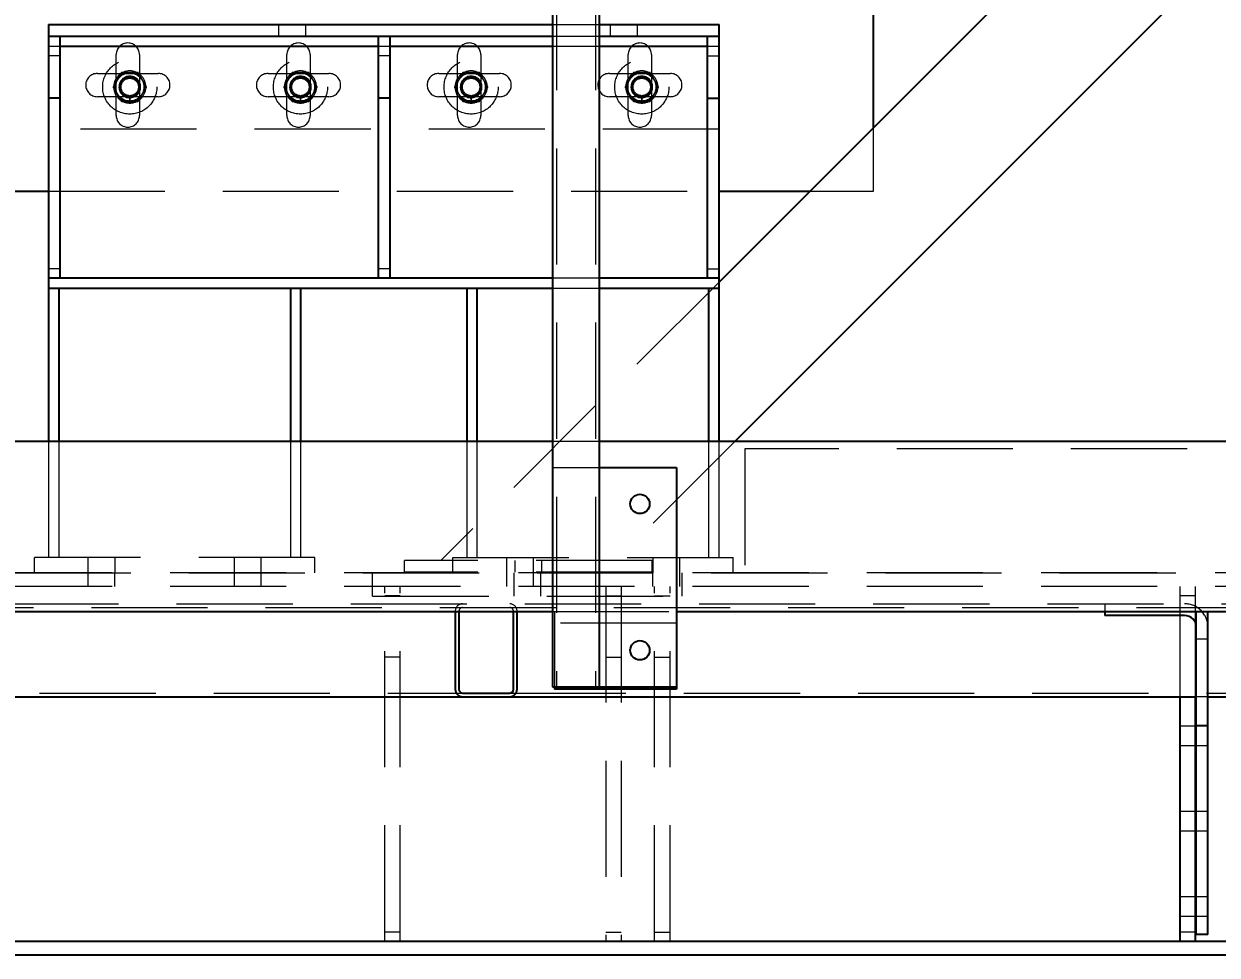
# Model space of a CAD drawing. Header units: millimetres. Extents: x 1293 to 41893, y 1011 to 26911.
# Drawn here: x 8684 to 9336, y 6143 to 6652 of the extents above; entities that cross this region are included whole.
import ezdxf

# ---------------------------------------------------------------- set-up
doc = ezdxf.new("R2010")
doc.units = ezdxf.units.MM
doc.header["$LTSCALE"] = 50
doc.linetypes.add('HIDDEN', pattern=[1.905, 1.27, -0.635])
doc.layers.add('CAPA_1', color=7, linetype='Continuous')
doc.layers.add('STRUC', color=4, linetype='Continuous')
doc.styles.add('SLDTEXTSTYLE0', font='TXT', dxfattribs={"width": 0.75})
doc.dimstyles.new('SLDDIMSTYLE0', dxfattribs={"dimtxt": 100, "dimasz": 100, "dimexe": 0, "dimexo": 0.0625, "dimgap": 25, "dimtad": 2, "dimdec": 0, "dimlfac": 1.5, "dimrnd": 1e-09, "dimzin": 12, "dimdsep": 46, "dimtxsty": 'SLDTEXTSTYLE0', "dimsah": 1, "dimcen": 0.09, "dimadec": 0, "dimazin": 3, "dimtfac": 1, "dimtdec": 0, "dimtofl": 0, "dimtmove": 0, "dimatfit": 3, "dimfxl": 1, "dimfrac": 2, "dimtolj": 1, "dimtzin": 12, "dimarcsym": 0})
doc.dimstyles.new('SLDDIMSTYLE1', dxfattribs={"dimtxt": 100, "dimasz": 100, "dimexe": 0, "dimexo": 0.0625, "dimgap": 25, "dimtad": 2, "dimdec": 4, "dimlfac": 75, "dimzin": 12, "dimdsep": 46, "dimtxsty": 'SLDTEXTSTYLE0', "dimsah": 1, "dimcen": 0.09, "dimadec": 0, "dimazin": 3, "dimtfac": 1, "dimtdec": 0, "dimtofl": 0, "dimtmove": 0, "dimatfit": 3, "dimfxl": 1, "dimfrac": 2, "dimtolj": 1, "dimtzin": 12, "dimarcsym": 0})

# ---------------------------------------------------------------- blocks, each defined once
blk = doc.blocks.new('_D_3')
at = {"layer": 'CAPA_1', "transparency": 16777216}
blk.add_arc((9899.27, 4708.49), 5214.32, 0, 13, dxfattribs=at)
for points in [[(14979.94, 5881.46), (14986.48, 5780.49), (15016.52, 5787.13)], [(15113.58, 4708.49), (15128.01, 4808.64), (15097.24, 4808.34)]]:
    blk.add_solid(points, dxfattribs=at)
at = {"layer": 'CAPA_1', "transparency": 16777216, "insert": (15196.76, 5413.27), "char_height": 100, "attachment_point": 1, "rotation": 276.5, "style": 'SLDTEXTSTYLE0'}
blk.add_mtext('13°', dxfattribs=at)
blk = doc.blocks.new('_D_15')
at = {"layer": 'CAPA_1', "transparency": 16777216}
for p, q in [((6530.12, 8742.38), (6530.12, 9415.65)), ((16745.16, 6492), (16745.16, 9415.65)), ((6530.12, 9365.65), (16745.16, 9365.65))]:
    blk.add_line(p, q, dxfattribs=at)
for points in [[(6530.12, 9365.65), (6630.12, 9350.26), (6630.12, 9381.03)], [(16745.16, 9365.65), (16645.16, 9381.03), (16645.16, 9350.26)]]:
    blk.add_solid(points, dxfattribs=at)
at = {"layer": 'CAPA_1', "transparency": 16777216, "insert": (11452.92, 9494.55), "char_height": 100, "attachment_point": 1, "style": 'SLDTEXTSTYLE0'}
blk.add_mtext('15323', dxfattribs=at)

msp = doc.modelspace()

# ---------------------------------------------------------------- linework, layer by layer
at = {"color": 7, "linetype": 'Continuous', "lineweight": 25}
for p, q in [((8972.7458163, 7060.1262403), (8972.7458163, 6289.4929069)), ((8998.1458163, 7060.1262403), (8998.1458163, 6289.4929069)), ((9246.4787837, 6693.4595736), (9063.7688163, 6510.7496063)), ((9342.2681823, 6693.4595736), (9072.6015156, 6423.7929069)), ((9148.215483, 6595.1962729), (9148.215483, 6662.1602403)), ((8697.1021497, 6651.4935736), (8697.1021497, 6423.7929069)), ((8697.1021497, 6651.4935736), (8972.7458163, 6651.4935736)), ((8998.1458163, 6651.4935736), (9063.7688163, 6651.4935736)), ((9063.7688163, 6423.7929069), (9063.7688163, 6651.4935736)), ((8697.1021497, 6645.1435736), (8972.7458163, 6645.1435736)), ((8703.4521497, 6512.8942403), (8703.4521497, 6645.1435736)), ((8877.2728163, 6645.1435736), (8877.2728163, 6512.8942403)), ((8883.6228163, 6645.1435736), (8883.6228163, 6512.8942403)), ((8998.1458163, 6645.1435736), (9063.7688163, 6645.1435736)), ((9057.4188163, 6512.8942403), (9057.4188163, 6645.1435736)), ((8877.2728163, 6639.5555736), (8703.4521497, 6639.5555736)), ((8972.7458163, 6639.5555736), (8883.6228163, 6639.5555736)), ((9057.4188163, 6639.5555736), (8998.1458163, 6639.5555736)), ((8703.4521497, 6611.2769069), (8697.1021497, 6611.2769069)), ((8883.6228163, 6611.2769069), (8877.2728163, 6611.2769069)), ((9057.4188163, 6611.2769069), (9063.7688163, 6611.2769069)), ((8673.793483, 6560.5602403), (8697.1021497, 6560.5602403)), ((9063.7688163, 6560.5602403), (9113.5794504, 6560.5602403)), ((8972.7458163, 6512.8942403), (8697.1021497, 6512.8942403)), ((9063.7688163, 6512.8942403), (8998.1458163, 6512.8942403)), ((8972.7458163, 6507.3062403), (8697.1021497, 6507.3062403)), ((8702.6901497, 6507.3062403), (8702.6901497, 6423.7929069)), ((8829.351483, 6507.3062403), (8829.351483, 6423.7929069)), ((8834.939483, 6507.3062403), (8834.939483, 6423.7929069)), ((8925.931483, 6423.7929069), (8925.931483, 6507.3062403)), ((8931.519483, 6423.7929069), (8931.519483, 6507.3062403)), ((9063.7688163, 6507.3062403), (8998.1458163, 6507.3062403)), ((9058.1808163, 6423.7929069), (9058.1808163, 6507.3062403)), ((7648.4101497, 6423.7929069), (8972.7458163, 6423.7929069)), ((8998.1458163, 6423.7929069), (10322.481483, 6423.7929069)), ((8998.1458163, 6409.4929069), (9040.4791497, 6409.4929069)), ((9040.4791497, 6409.4929069), (9040.4791497, 6288.3262403)), ((7690.743483, 6330.6595736), (8972.7458163, 6330.6595736)), ((8919.4601497, 6330.6595736), (8919.4601497, 6288.1569069)), ((8921.4921497, 6330.6595736), (8921.4921497, 6288.1569069)), ((8951.2948163, 6288.1569069), (8951.2948163, 6330.6595736)), ((8953.3268163, 6288.1569069), (8953.3268163, 6330.6595736)), ((9040.4791497, 6330.6595736), (10280.1481497, 6330.6595736)), ((9274.7101497, 6330.6595736), (9274.7101497, 6328.5429069)), ((9324.7101497, 6154.0929069), (9324.7101497, 6330.6595736)), ((9331.0601497, 6154.0929069), (9331.0601497, 6330.6595736)), ((9318.3601497, 6328.5429069), (9274.7101497, 6328.5429069)), ((8597.7268163, 6284.0929069), (9324.7101497, 6284.0929069)), ((8923.5241497, 6286.1249069), (8949.2628163, 6286.1249069)), ((8972.7458163, 6289.4929069), (9040.4791497, 6289.4929069)), ((8973.812483, 6289.4929069), (8973.812483, 6288.3262403)), ((9040.4791497, 6288.3262403), (8973.812483, 6288.3262403)), ((9331.0601497, 6284.0929069), (10058.043483, 6284.0929069)), ((9331.0601497, 6268.2262403), (9324.7101497, 6268.2262403)), ((9331.0601497, 6154.0929069), (9324.7101497, 6154.0929069))]:
    msp.add_line(p, q, dxfattribs=at)
at = {"color": 1, "linetype": 'HIDDEN', "lineweight": 18}
for p, q in [((8974.7778163, 7060.1262403), (8974.7778163, 6289.4929069)), ((8996.1138163, 7060.1262403), (8996.1138163, 6289.4929069)), ((8823.0271497, 6645.1435736), (8823.0271497, 6651.4935736)), ((8837.8438163, 6645.1435736), (8837.8438163, 6651.4935736)), ((8972.7458163, 6651.4935736), (8998.1458163, 6651.4935736)), ((9004.360483, 6645.1435736), (9004.360483, 6651.4935736)), ((9019.1771497, 6645.1435736), (9019.1771497, 6651.4935736)), ((8972.7458163, 6645.1435736), (8998.1458163, 6645.1435736)), ((8703.4521497, 6639.5555736), (8697.1021497, 6639.5555736)), ((8883.6228163, 6639.5555736), (8877.2728163, 6639.5555736)), ((8998.1458163, 6639.5555736), (8972.7458163, 6639.5555736)), ((9063.7688163, 6639.5555736), (9057.4188163, 6639.5555736)), ((8703.4521497, 6634.4755736), (8697.1021497, 6634.4755736)), ((8734.085483, 6601.8102403), (8734.085483, 6635.1435736)), ((8746.785483, 6635.1435736), (8746.785483, 6601.8102403)), ((8827.4188163, 6601.8102403), (8827.4188163, 6635.1435736)), ((8840.1188163, 6635.1435736), (8840.1188163, 6601.8102403)), ((8883.6228163, 6634.4755736), (8877.2728163, 6634.4755736)), ((8920.7521497, 6601.8102403), (8920.7521497, 6635.1435736)), ((8933.4521497, 6635.1435736), (8933.4521497, 6601.8102403)), ((9014.085483, 6601.8102403), (9014.085483, 6635.1435736)), ((9026.785483, 6635.1435736), (9026.785483, 6601.8102403)), ((9057.4188163, 6634.4755736), (9063.7688163, 6634.4755736)), ((8723.7688163, 6624.8269069), (8757.1021497, 6624.8269069)), ((8817.1021497, 6624.8269069), (8850.435483, 6624.8269069)), ((8910.435483, 6624.8269069), (8943.7688163, 6624.8269069)), ((9003.7688163, 6624.8269069), (9037.1021497, 6624.8269069)), ((8757.1021497, 6612.1269069), (8723.7688163, 6612.1269069)), ((8741.4938163, 6612.0259069), (8741.4938163, 6608.6259069)), ((8741.5630499, 6608.6261795), (8741.5362783, 6612.0260741)), ((8850.435483, 6612.1269069), (8817.1021497, 6612.1269069)), ((8834.8271497, 6612.0259069), (8834.8271497, 6608.6259069)), ((8834.8963833, 6608.6261795), (8834.8696116, 6612.0260741)), ((8943.7688163, 6612.1269069), (8910.435483, 6612.1269069)), ((8928.160483, 6612.0259069), (8928.160483, 6608.6259069)), ((8928.2297166, 6608.6261795), (8928.2029449, 6612.0260741)), ((9037.1021497, 6612.1269069), (9003.7688163, 6612.1269069)), ((9021.4938163, 6612.0259069), (9021.4938163, 6608.6259069)), ((9021.5630499, 6608.6261795), (9021.5362783, 6612.0260741)), ((9063.7688163, 6594.3435736), (8697.1021497, 6594.3435736)), ((9148.215483, 6560.5602403), (9148.215483, 6595.1962729)), ((8697.1021497, 6560.5602403), (9063.7688163, 6560.5602403)), ((9113.5794504, 6560.5602403), (9148.215483, 6560.5602403)), ((8703.4521497, 6517.9742403), (8697.1021497, 6517.9742403)), ((8883.6228163, 6517.9742403), (8877.2728163, 6517.9742403)), ((8998.1458163, 6512.8942403), (8972.7458163, 6512.8942403)), ((9057.4188163, 6517.9742403), (9063.7688163, 6517.9742403)), ((9063.7688163, 6510.7496063), (8911.5898549, 6358.5706448)), ((8998.1458163, 6507.3062403), (8972.7458163, 6507.3062403)), ((8697.1021497, 6423.7929069), (8697.1021497, 6360.2769069)), ((8702.6901497, 6423.7929069), (8702.6901497, 6360.2769069)), ((8829.351483, 6423.7929069), (8829.351483, 6360.2769069)), ((8834.939483, 6423.7929069), (8834.939483, 6360.2769069)), ((8925.931483, 6360.2769069), (8925.931483, 6423.7929069)), ((8931.519483, 6360.2769069), (8931.519483, 6423.7929069)), ((8972.7458163, 6423.7929069), (8998.1458163, 6423.7929069)), ((9072.6015156, 6423.7929069), (9007.3792535, 6358.5706448)), ((9058.1808163, 6360.2769069), (9058.1808163, 6423.7929069)), ((9063.7688163, 6360.2769069), (9063.7688163, 6423.7929069)), ((8972.7458163, 6409.4929069), (8998.1458163, 6409.4929069)), ((8842.687483, 6360.2769069), (8689.3541497, 6360.2769069)), ((8689.3541497, 6351.8102403), (8689.3541497, 6360.2769069)), ((8718.612483, 6360.2769069), (8718.612483, 6351.8102403)), ((8733.4291497, 6351.8102403), (8733.4291497, 6360.2769069)), ((8798.612483, 6360.2769069), (8798.612483, 6351.8102403)), ((8813.4291497, 6351.8102403), (8813.4291497, 6360.2769069)), ((8842.687483, 6351.8102403), (8842.687483, 6360.2769069)), ((8891.8178876, 6352.2206448), (8891.8178876, 6358.5706448)), ((9027.1512209, 6358.5706448), (8891.8178876, 6358.5706448)), ((8918.183483, 6360.2769069), (9071.5168163, 6360.2769069)), ((8918.183483, 6351.8102403), (8918.183483, 6360.2769069)), ((8947.4418163, 6360.2769069), (8947.4418163, 6351.8102403)), ((8952.0762209, 6358.5706448), (8952.0762209, 6352.2206448)), ((8962.258483, 6351.8102403), (8962.258483, 6360.2769069)), ((8966.8928876, 6352.2206448), (8966.8928876, 6358.5706448)), ((9027.1512209, 6352.2206448), (9027.1512209, 6358.5706448)), ((9027.4418163, 6360.2769069), (9027.4418163, 6351.8102403)), ((9042.258483, 6351.8102403), (9042.258483, 6360.2769069)), ((9071.5168163, 6351.8102403), (9071.5168163, 6360.2769069)), ((7630.743483, 6351.8262403), (10351.0601497, 6351.8262403)), ((9027.1512209, 6352.2206448), (8891.8178876, 6352.2206448)), ((7624.0768163, 6334.8929069), (10351.0601497, 6334.8929069)), ((7672.7601497, 6332.8609069), (10351.0601497, 6332.8609069)), ((8919.4601497, 6330.8289069), (8919.4601497, 6330.6595736)), ((8921.4921497, 6330.8289069), (8921.4921497, 6330.6595736)), ((8951.2948163, 6330.6595736), (8951.2948163, 6330.8289069)), ((8953.3268163, 6330.6595736), (8953.3268163, 6330.8289069)), ((8972.7458163, 6330.6595736), (9040.4791497, 6330.6595736)), ((8973.812483, 6330.6595736), (8973.812483, 6289.4929069)), ((9274.7101497, 6334.8929069), (9274.7101497, 6330.6595736)), ((9040.4791497, 6324.3095736), (8973.812483, 6324.3095736)), ((9324.7101497, 6315.8429069), (9331.0601497, 6315.8429069)), ((8215.929483, 6286.1249069), (8923.5241497, 6286.1249069)), ((8949.2628163, 6286.1249069), (9656.857483, 6286.1249069)), ((9331.0601497, 6284.0929069), (9324.7101497, 6284.0929069)), ((9331.0601497, 6268.0512403), (9324.7101497, 6268.0512403)), ((9324.7101497, 6257.4679069), (9331.0601497, 6257.4679069)), ((9331.0601497, 6221.3845736), (9324.7101497, 6221.3845736)), ((9324.7101497, 6210.8012403), (9331.0601497, 6210.8012403)), ((9331.0601497, 6174.7179069), (9324.7101497, 6174.7179069)), ((9324.7101497, 6164.1345736), (9331.0601497, 6164.1345736))]:
    msp.add_line(p, q, dxfattribs=at)
for centre, radius in [((8741.4938163, 6617.4185736), 14.8166667), ((8834.8271497, 6617.4185736), 14.8166667), ((8928.160483, 6617.4185736), 14.8166667), ((9021.4938163, 6617.4185736), 14.8166667), ((8741.4938163, 6617.4185736), 7.8901787), ((8741.4938163, 6617.4185736), 7.6922355), ((8834.8271497, 6617.4185736), 7.8901787), ((8834.8271497, 6617.4185736), 7.6922355), ((8928.160483, 6617.4185736), 7.8901787), ((8928.160483, 6617.4185736), 7.6922355), ((9021.4938163, 6617.4185736), 7.8901787), ((9021.4938163, 6617.4185736), 7.6922355), ((8741.4938163, 6617.4185736), 5.3763333), ((8741.4938163, 6617.4185736), 5.2916667), ((8741.4938163, 6617.4185736), 4.7625), ((8834.8271497, 6617.4185736), 5.3763333), ((8834.8271497, 6617.4185736), 5.2916667), ((8834.8271497, 6617.4185736), 4.7625), ((8928.160483, 6617.4185736), 5.3763333), ((8928.160483, 6617.4185736), 5.2916667), ((8928.160483, 6617.4185736), 4.7625), ((9021.4938163, 6617.4185736), 5.3763333), ((9021.4938163, 6617.4185736), 5.2916667), ((9021.4938163, 6617.4185736), 4.7625)]:
    msp.add_circle(centre, radius, dxfattribs=at)
at = {"color": 7, "linetype": 'Continuous', "lineweight": 25}
for centre in [(9020.4791497, 6389.4929069), (9020.4791497, 6309.4929069)]:
    msp.add_circle(centre, 5.2916667, dxfattribs=at)
at = {"color": 1, "linetype": 'HIDDEN', "lineweight": 18}
for centre, radius, start, end in [((8740.435483, 6635.1435736), 6.35, 0, 180), ((8833.7688163, 6635.1435736), 6.35, 0, 180), ((8927.1021497, 6635.1435736), 6.35, 0, 180), ((9020.435483, 6635.1435736), 6.35, 0, 180), ((8723.7688163, 6618.4769069), 6.35, 90, 270), ((8741.4938163, 6617.4185736), 8.7926667, 270.4511525322, 270), ((8741.4938163, 6617.4185736), 8.2635, 105.1440485998, 136.2731647152), ((8741.4938163, 6617.4185736), 8.2635, 45.910139429, 76.7385187498), ((8757.1021497, 6618.4769069), 6.35, 270, 90), ((8817.1021497, 6618.4769069), 6.35, 90, 270), ((8834.8271497, 6617.4185736), 8.7926667, 270.4511525322, 270), ((8834.8271497, 6617.4185736), 8.2635, 105.1440485998, 136.2731647152), ((8834.8271497, 6617.4185736), 8.2635, 45.910139429, 76.7385187498), ((8850.435483, 6618.4769069), 6.35, 270, 90), ((8910.435483, 6618.4769069), 6.35, 90, 270), ((8928.160483, 6617.4185736), 8.7926667, 270.4511525322, 270), ((8928.160483, 6617.4185736), 8.2635, 105.1440485998, 136.2731647152), ((8928.160483, 6617.4185736), 8.2635, 45.910139429, 76.7385187498), ((8943.7688163, 6618.4769069), 6.35, 270, 90), ((9003.7688163, 6618.4769069), 6.35, 90, 270), ((9021.4938163, 6617.4185736), 8.7926667, 270.4511525322, 270), ((9021.4938163, 6617.4185736), 8.2635, 105.1440485998, 136.2731647152), ((9021.4938163, 6617.4185736), 8.2635, 45.910139429, 76.7385187498), ((9037.1021497, 6618.4769069), 6.35, 270, 90), ((8741.4938163, 6617.4185736), 8.2635, 164.4332657568, 195.7707656602), ((8741.4938163, 6617.4185736), 5.9218333, 270.4511525322, 270), ((8741.4938163, 6617.4185736), 5.3926667, 270.4511525322, 270), ((8741.4938163, 6617.4185736), 8.2635, 344.4921620358, 17.0105532037), ((8834.8271497, 6617.4185736), 8.2635, 164.4332657568, 195.7707656602), ((8834.8271497, 6617.4185736), 5.9218333, 270.4511525322, 270), ((8834.8271497, 6617.4185736), 5.3926667, 270.4511525322, 270), ((8834.8271497, 6617.4185736), 8.2635, 344.4921620358, 17.0105532037), ((8928.160483, 6617.4185736), 8.2635, 164.4332657568, 195.7707656602), ((8928.160483, 6617.4185736), 5.9218333, 270.4511525322, 270), ((8928.160483, 6617.4185736), 5.3926667, 270.4511525322, 270), ((8928.160483, 6617.4185736), 8.2635, 344.4921620358, 17.0105532037), ((9021.4938163, 6617.4185736), 8.2635, 164.4332657568, 195.7707656602), ((9021.4938163, 6617.4185736), 5.9218333, 270.4511525322, 270), ((9021.4938163, 6617.4185736), 5.3926667, 270.4511525322, 270), ((9021.4938163, 6617.4185736), 8.2635, 344.4921620358, 17.0105532037), ((8741.4938163, 6617.4185736), 8.2635, 223.8963043532, 270), ((8741.4938163, 6617.4185736), 8.2635, 270.4511525322, 316.8310498448), ((8834.8271497, 6617.4185736), 8.2635, 223.8963043532, 270), ((8834.8271497, 6617.4185736), 8.2635, 270.4511525322, 316.8310498448), ((8928.160483, 6617.4185736), 8.2635, 223.8963043532, 270), ((8928.160483, 6617.4185736), 8.2635, 270.4511525322, 316.8310498448), ((9021.4938163, 6617.4185736), 8.2635, 223.8963043532, 270), ((9021.4938163, 6617.4185736), 8.2635, 270.4511525322, 316.8310498448), ((8740.435483, 6601.8102403), 6.35, 180, 0), ((8833.7688163, 6601.8102403), 6.35, 180, 0), ((8927.1021497, 6601.8102403), 6.35, 180, 0), ((9020.435483, 6601.8102403), 6.35, 180, 0), ((8923.5241497, 6330.8289069), 4.064, 90, 180), ((8923.5241497, 6330.8289069), 2.032, 90, 180), ((8949.2628163, 6330.8289069), 4.064, 0, 90), ((8949.2628163, 6330.8289069), 2.032, 0, 90), ((9318.3601497, 6322.1929069), 12.7, 0, 90)]:
    msp.add_arc(centre, radius, start, end, dxfattribs=at)
at = {"color": 7, "linetype": 'Continuous', "lineweight": 25}
for centre, radius, start, end in [((9318.3601497, 6322.1929069), 6.35, 0, 90), ((8923.5241497, 6288.1569069), 4.064, 180, 270), ((8923.5241497, 6288.1569069), 2.032, 180, 270), ((8949.2628163, 6288.1569069), 2.032, 270, 0), ((8949.2628163, 6288.1569069), 4.064, 270, 0)]:
    msp.add_arc(centre, radius, start, end, dxfattribs=at)
at = {"color": 1, "linetype": 'HIDDEN', "lineweight": 18}
for points, knots in [([(8736.9150579, 6625.3560736), (8736.5168559, 6624.6675581), (8735.7118123, 6623.2755884), (8734.5185828, 6621.2124216), (8733.3774557, 6619.239343), (8732.6775697, 6618.0291973), (8732.3244163, 6617.4185736)], [0, 0, 0, 0, 0.264433571, 0.5346044925, 0.7651675047, 1, 1, 1, 1]), ([(8746.0725748, 6625.3560736), (8744.9685645, 6625.3560736), (8743.1107436, 6625.3560736), (8740.3932454, 6625.3560736), (8738.446822, 6625.3560736), (8737.2978849, 6625.3560736), (8736.9150579, 6625.3560736)], [0, 0, 0, 0, 0.3657108626, 0.6154157302, 0.871856154, 1, 1, 1, 1]), ([(8750.6632163, 6617.4185736), (8750.2648191, 6618.1074268), (8749.4593945, 6619.5000552), (8748.2659672, 6621.563564), (8747.1250181, 6623.5363348), (8746.4255302, 6624.7457921), (8746.0725748, 6625.3560736)], [0, 0, 0, 0, 0.2646037157, 0.5349392798, 0.7653344448, 1, 1, 1, 1]), ([(8830.2483912, 6625.3560736), (8829.8501893, 6624.6675581), (8829.0451456, 6623.2755884), (8827.8519161, 6621.2124216), (8826.710789, 6619.239343), (8826.010903, 6618.0291973), (8825.6577497, 6617.4185736)], [0, 0, 0, 0, 0.264433571, 0.5346044925, 0.7651675047, 1, 1, 1, 1]), ([(8839.4059081, 6625.3560736), (8838.3018978, 6625.3560736), (8836.4440769, 6625.3560736), (8833.7265787, 6625.3560736), (8831.7801553, 6625.3560736), (8830.6312182, 6625.3560736), (8830.2483912, 6625.3560736)], [0, 0, 0, 0, 0.3657108626, 0.6154157302, 0.871856154, 1, 1, 1, 1]), ([(8843.9965497, 6617.4185736), (8843.5981524, 6618.1074268), (8842.7927278, 6619.5000552), (8841.5993005, 6621.563564), (8840.4583514, 6623.5363348), (8839.7588635, 6624.7457921), (8839.4059081, 6625.3560736)], [0, 0, 0, 0, 0.2646037157, 0.5349392798, 0.7653344448, 1, 1, 1, 1]), ([(8923.5817246, 6625.3560736), (8923.1835226, 6624.6675581), (8922.378479, 6623.2755884), (8921.1852495, 6621.2124216), (8920.0441223, 6619.239343), (8919.3442363, 6618.0291973), (8918.991083, 6617.4185736)], [0, 0, 0, 0, 0.264433571, 0.5346044925, 0.7651675047, 1, 1, 1, 1]), ([(8932.7392414, 6625.3560736), (8931.6352311, 6625.3560736), (8929.7774102, 6625.3560736), (8927.0599121, 6625.3560736), (8925.1134887, 6625.3560736), (8923.9645515, 6625.3560736), (8923.5817246, 6625.3560736)], [0, 0, 0, 0, 0.3657108626, 0.6154157302, 0.871856154, 1, 1, 1, 1]), ([(8937.329883, 6617.4185736), (8936.9314858, 6618.1074268), (8936.1260612, 6619.5000552), (8934.9326339, 6621.563564), (8933.7916847, 6623.5363348), (8933.0921969, 6624.7457921), (8932.7392414, 6625.3560736)], [0, 0, 0, 0, 0.2646037157, 0.5349392798, 0.7653344448, 1, 1, 1, 1]), ([(9016.9150579, 6625.3560736), (9016.5168559, 6624.6675581), (9015.7118123, 6623.2755884), (9014.5185828, 6621.2124216), (9013.3774557, 6619.239343), (9012.6775697, 6618.0291973), (9012.3244163, 6617.4185736)], [0, 0, 0, 0, 0.264433571, 0.5346044925, 0.7651675047, 1, 1, 1, 1]), ([(9026.0725748, 6625.3560736), (9024.9685645, 6625.3560736), (9023.1107436, 6625.3560736), (9020.3932454, 6625.3560736), (9018.446822, 6625.3560736), (9017.2978849, 6625.3560736), (9016.9150579, 6625.3560736)], [0, 0, 0, 0, 0.3657108626, 0.6154157302, 0.871856154, 1, 1, 1, 1]), ([(9030.6632163, 6617.4185736), (9030.2648191, 6618.1074268), (9029.4593945, 6619.5000552), (9028.2659672, 6621.563564), (9027.1250181, 6623.5363348), (9026.4255302, 6624.7457921), (9026.0725748, 6625.3560736)], [0, 0, 0, 0, 0.2646037157, 0.5349392798, 0.7653344448, 1, 1, 1, 1]), ([(8732.3244163, 6617.4185736), (8732.7228136, 6616.7297204), (8733.5282382, 6615.3370921), (8734.7216655, 6613.2735833), (8735.8626146, 6611.3008124), (8736.5621025, 6610.0913551), (8736.9150579, 6609.4810736)], [0, 0, 0, 0, 0.2646037157, 0.5349392798, 0.7653344448, 1, 1, 1, 1]), ([(8746.0725748, 6609.4810736), (8746.4707767, 6610.1695892), (8747.2758204, 6611.5615588), (8748.4690499, 6613.6247256), (8749.610177, 6615.5978042), (8750.310063, 6616.8079499), (8750.6632163, 6617.4185736)], [0, 0, 0, 0, 0.264433571, 0.5346044925, 0.7651675047, 1, 1, 1, 1]), ([(8825.6577497, 6617.4185736), (8826.0561469, 6616.7297204), (8826.8615715, 6615.3370921), (8828.0549988, 6613.2735833), (8829.1959479, 6611.3008124), (8829.8954358, 6610.0913551), (8830.2483912, 6609.4810736)], [0, 0, 0, 0, 0.2646037157, 0.5349392798, 0.7653344448, 1, 1, 1, 1]), ([(8839.4059081, 6609.4810736), (8839.8041101, 6610.1695892), (8840.6091537, 6611.5615588), (8841.8023832, 6613.6247256), (8842.9435103, 6615.5978042), (8843.6433963, 6616.8079499), (8843.9965497, 6617.4185736)], [0, 0, 0, 0, 0.26443357096, 0.53460449255, 0.76516750469, 1, 1, 1, 1]), ([(8918.991083, 6617.4185736), (8919.3894802, 6616.7297204), (8920.1949048, 6615.3370921), (8921.3883321, 6613.2735833), (8922.5292813, 6611.3008124), (8923.2287691, 6610.0913551), (8923.5817246, 6609.4810736)], [0, 0, 0, 0, 0.2646037157, 0.5349392798, 0.7653344448, 1, 1, 1, 1]), ([(8932.7392414, 6609.4810736), (8933.1374434, 6610.1695892), (8933.942487, 6611.5615588), (8935.1357165, 6613.6247256), (8936.2768437, 6615.5978042), (8936.9767297, 6616.8079499), (8937.329883, 6617.4185736)], [0, 0, 0, 0, 0.26443357096, 0.53460449255, 0.7651675047, 1, 1, 1, 1]), ([(9012.3244163, 6617.4185736), (9012.7228136, 6616.7297204), (9013.5282382, 6615.3370921), (9014.7216655, 6613.2735833), (9015.8626146, 6611.3008124), (9016.5621025, 6610.0913551), (9016.9150579, 6609.4810736)], [0, 0, 0, 0, 0.2646037157, 0.5349392798, 0.7653344448, 1, 1, 1, 1]), ([(9026.0725748, 6609.4810736), (9026.4707767, 6610.1695892), (9027.2758204, 6611.5615588), (9028.4690499, 6613.6247256), (9029.610177, 6615.5978042), (9030.310063, 6616.8079499), (9030.6632163, 6617.4185736)], [0, 0, 0, 0, 0.264433571, 0.5346044925, 0.7651675047, 1, 1, 1, 1]), ([(8736.9150579, 6609.4810736), (8737.297891, 6609.4810736), (8738.4276611, 6609.4810736), (8740.3729728, 6609.4810736), (8743.0913773, 6609.4810736), (8744.9685673, 6609.4810736), (8746.0725748, 6609.4810736)], [0, 0, 0, 0, 0.1281443788, 0.3781639842, 0.6342876167, 1, 1, 1, 1]), ([(8830.2483912, 6609.4810736), (8830.6312243, 6609.4810736), (8831.7609945, 6609.4810736), (8833.7063062, 6609.4810736), (8836.4247106, 6609.4810736), (8838.3019006, 6609.4810736), (8839.4059081, 6609.4810736)], [0, 0, 0, 0, 0.1281443788, 0.3781639842, 0.6342876167, 1, 1, 1, 1]), ([(8923.5817246, 6609.4810736), (8923.9645577, 6609.4810736), (8925.0943278, 6609.4810736), (8927.0396395, 6609.4810736), (8929.758044, 6609.4810736), (8931.6352339, 6609.4810736), (8932.7392414, 6609.4810736)], [0, 0, 0, 0, 0.1281443788, 0.3781639842, 0.6342876167, 1, 1, 1, 1]), ([(9016.9150579, 6609.4810736), (9017.297891, 6609.4810736), (9018.4276611, 6609.4810736), (9020.3729728, 6609.4810736), (9023.0913773, 6609.4810736), (9024.9685673, 6609.4810736), (9026.0725748, 6609.4810736)], [0, 0, 0, 0, 0.1281443788, 0.3781639842, 0.6342876167, 1, 1, 1, 1])]:
    msp.add_open_spline(points, degree=3, knots=knots, dxfattribs=at)
at = {"layer": 'STRUC', "linetype": 'HIDDEN', "lineweight": 18}
for p, q in [((9077.857483, 6419.5435736), (9077.857483, 6351.8102403)), ((9891.1908163, 6419.5435736), (9077.857483, 6419.5435736)), ((10351.0601497, 6351.8102403), (7617.704483, 6351.8102403)), ((8718.5851497, 6351.8102403), (8718.5851497, 6344.3595736)), ((8733.4018163, 6344.3595736), (8733.4018163, 6351.8102403)), ((8798.5851497, 6351.8102403), (8798.5851497, 6344.3595736)), ((8813.4018163, 6344.3595736), (8813.4018163, 6351.8102403)), ((8874.2667185, 6339.1102403), (8874.2667185, 6351.8102403)), ((8947.438483, 6351.8102403), (8947.438483, 6344.3595736)), ((8951.5250518, 6351.8102403), (8951.5250518, 6339.1102403)), ((8962.2551497, 6344.3595736), (8962.2551497, 6351.8102403)), ((8966.3417185, 6339.1102403), (8966.3417185, 6351.8102403)), ((9027.438483, 6351.8102403), (9027.438483, 6344.3595736)), ((9042.2551497, 6344.3595736), (9042.2551497, 6351.8102403)), ((9043.6000518, 6339.1102403), (9043.6000518, 6351.8102403)), ((10351.0601497, 6344.3595736), (7617.0601497, 6344.3595736)), ((8880.9333851, 6150.3035736), (8880.9333851, 6344.3595736)), ((8889.4000518, 6150.3035736), (8889.4000518, 6344.3595736)), ((9001.8000518, 6344.3595736), (9001.8000518, 6150.3035736)), ((9010.2667185, 6344.3595736), (9010.2667185, 6150.3035736)), ((9028.4667185, 6150.3035736), (9028.4667185, 6344.3595736)), ((9036.9333851, 6150.3035736), (9036.9333851, 6344.3595736)), ((9315.8601497, 6284.0929069), (9315.8601497, 6344.3595736)), ((9324.3268163, 6284.0929069), (9324.3268163, 6344.3595736)), ((8874.2667185, 6339.1102403), (9043.6000518, 6339.1102403)), ((8889.4000518, 6339.2795736), (8880.9333851, 6339.2795736)), ((9001.8000518, 6339.2795736), (9010.2667185, 6339.2795736)), ((9028.4667185, 6339.2795736), (9036.9333851, 6339.2795736)), ((9324.3268163, 6339.2795736), (9315.8601497, 6339.2795736)), ((8889.4000518, 6305.7769069), (8880.9333851, 6305.7769069)), ((9001.8000518, 6305.7769069), (9010.2667185, 6305.7769069)), ((9028.4667185, 6305.7769069), (9036.9333851, 6305.7769069)), ((9324.3268163, 6268.0512403), (9315.8601497, 6268.0512403)), ((9315.8601497, 6257.4679069), (9324.3268163, 6257.4679069)), ((9324.3268163, 6221.3845736), (9315.8601497, 6221.3845736)), ((9315.8601497, 6210.8012403), (9324.3268163, 6210.8012403)), ((9324.3268163, 6174.7179069), (9315.8601497, 6174.7179069)), ((9315.8601497, 6164.1345736), (9324.3268163, 6164.1345736)), ((8889.4000518, 6155.3835736), (8880.9333851, 6155.3835736)), ((9001.8000518, 6155.3835736), (9010.2667185, 6155.3835736)), ((9028.4667185, 6155.3835736), (9036.9333851, 6155.3835736)), ((9324.3268163, 6155.3835736), (9315.8601497, 6155.3835736))]:
    msp.add_line(p, q, dxfattribs=at)
at = {"layer": 'STRUC', "linetype": 'Continuous', "lineweight": 25}
for p, q in [((9315.8601497, 6150.3035736), (9315.8601497, 6284.0929069)), ((9324.3268163, 6150.3035736), (9324.3268163, 6284.0929069)), ((13086.5101497, 6150.3035736), (7617.0601497, 6150.3035736)), ((13086.5101497, 6142.8529069), (7617.7268163, 6142.8529069))]:
    msp.add_line(p, q, dxfattribs=at)

# ---------------------------------------------------------------- dimensions: what is measured, and where the dimension line sits
at = {"layer": 'CAPA_1'}
dim = msp.add_linear_dim(base=(16745.1618891, 9365.6463094), p1=(6530.1246702, 8678.8772747), p2=(16745.1618891, 6428.5014528), dimstyle='SLDDIMSTYLE0', dxfattribs=at)
dim.commit()
dim.dimension.update_dxf_attribs({"geometry": '_D_15', "text_midpoint": (11637.6432797, 9365.6463094), "dimtype": 160})
dim = msp.add_angular_dim_2l(base=(15080.062669, 5298.7701303), line1=((16421.6646746, 4708.4929069), (6449.8953906, 4708.4929069)), line2=((16705.6180701, 6279.8631045), (11026.6060803, 4968.759879)), dimstyle='SLDDIMSTYLE1', dxfattribs=at)
dim.commit()
dim.dimension.update_dxf_attribs({"geometry": '_D_3', "text_midpoint": (15080.062669, 5298.7701303), "dimtype": 162})

doc.saveas('drawing.dxf')
